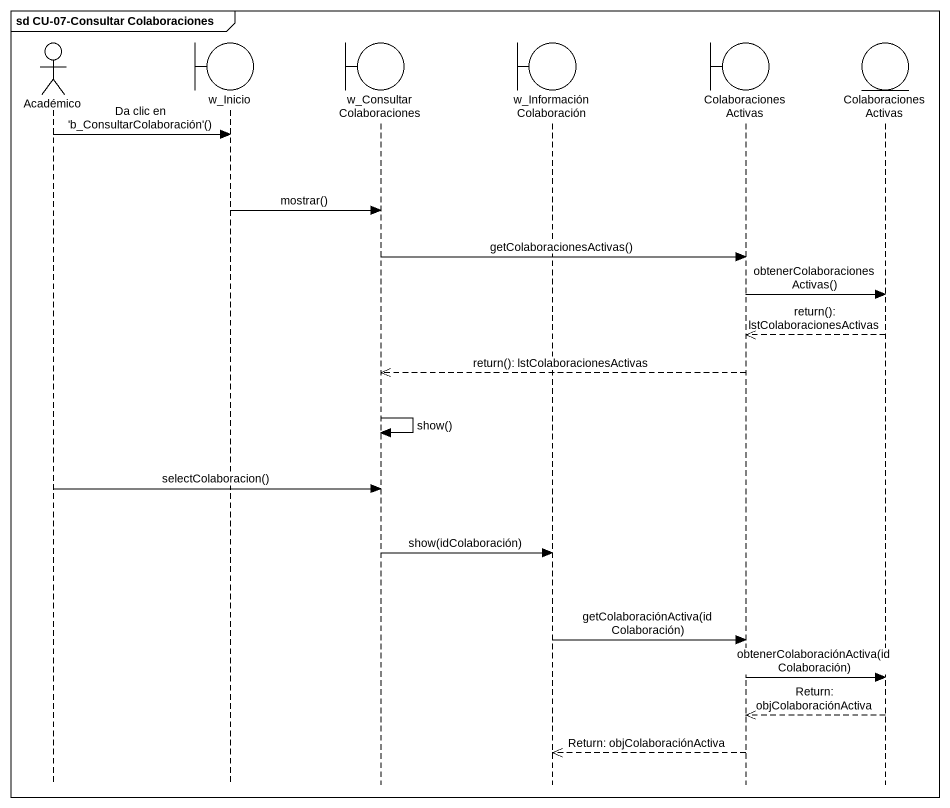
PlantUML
@startuml
mainframe sd CU-07-Consultar Colaboraciones
hide footbox
actor Académico
boundary w_Inicio
boundary w_ConsultarColaboraciones
boundary w_InformaciónColaboración
boundary "Colaboraciones Activas" as Colaboraciones_Activas
entity ColaboracionesActivas

Académico -> w_Inicio : Da clic en 'b_ConsultarColaboración'()
w_Inicio -> w_ConsultarColaboraciones : mostrar()
w_ConsultarColaboraciones -> Colaboraciones_Activas : getColaboracionesActivas()
Colaboraciones_Activas -> ColaboracionesActivas : obtenerColaboracionesActivas()
ColaboracionesActivas -->> Colaboraciones_Activas : return(): lstColaboracionesActivas
Colaboraciones_Activas -->> w_ConsultarColaboraciones : return(): lstColaboracionesActivas
w_ConsultarColaboraciones -> w_ConsultarColaboraciones : show()
Académico -> w_ConsultarColaboraciones : selectColaboracion()
w_ConsultarColaboraciones -> w_InformaciónColaboración : show(idColaboración)
w_InformaciónColaboración -> Colaboraciones_Activas : getColaboraciónActiva(idColaboración)
Colaboraciones_Activas -> ColaboracionesActivas : obtenerColaboraciónActiva(idColaboración)
ColaboracionesActivas -->> Colaboraciones_Activas : Return: objColaboraciónActiva
Colaboraciones_Activas -->> w_InformaciónColaboración : Return: objColaboraciónActiva
@enduml
